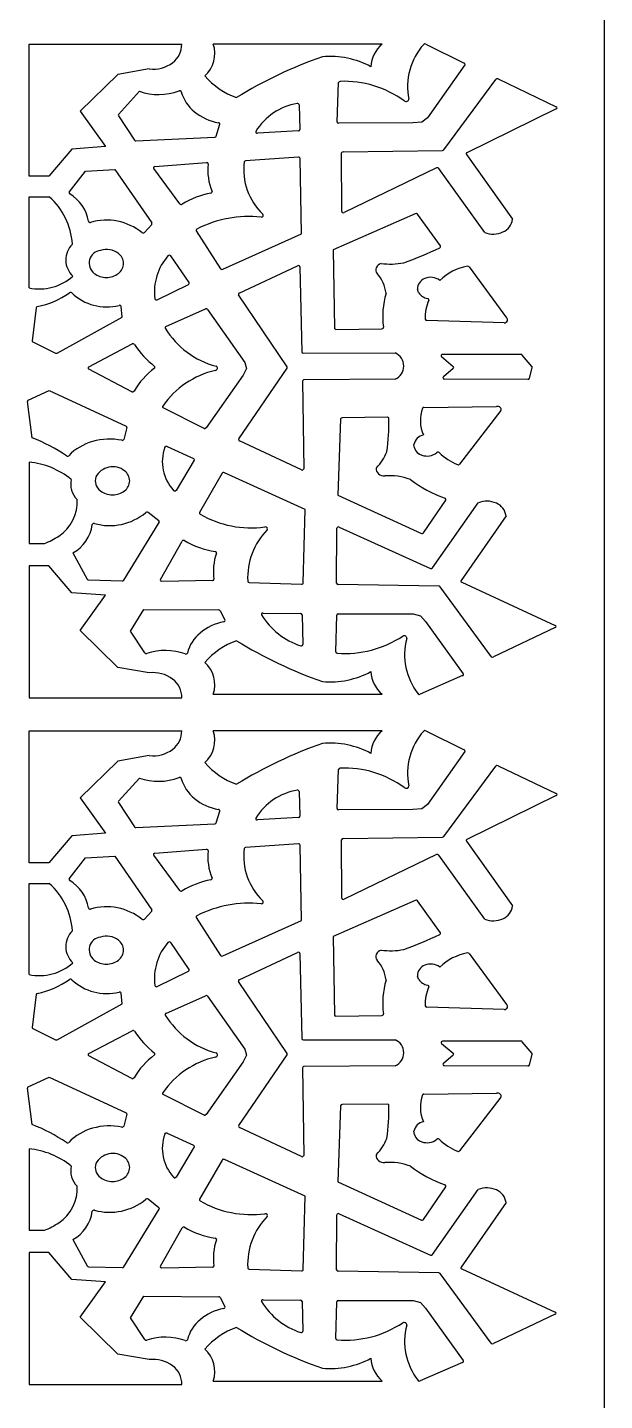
# Model space of a CAD drawing. Extents: x 0 to 1000, y 0 to 1000.
# Drawn here: x 858.7 to 1000, y 173.8 to 509.8 of the extents above; entities that cross this region are included whole.
import ezdxf

# ---------------------------------------------------------------- set-up
doc = ezdxf.new("R2010")
doc.units = 0
doc.layers.add('WHITE', color=7, linetype='CONTINUOUS')

msp = doc.modelspace()

# ---------------------------------------------------------------- linework, layer by layer
at = {"layer": 'WHITE', "linetype": 'Continuous'}
for p, q in [((1000, 0), (1000, 1000)), ((859.1211, 473.424), (859.1211, 505.7211)), ((859.1211, 505.7211), (896.4949, 505.7211)), ((945.5472, 505.7211), (904.2218, 505.7211)), ((956.2497, 505.7211), (965.6621, 501.0519)), ((965.7963, 500.6234), (956.6321, 487.6833)), ((880.8933, 498.2972), (871.6208, 489.2852)), ((888.5469, 499.619), (880.8933, 498.2972)), ((886.1418, 494.1487), (881.0503, 488.4776)), ((934.5245, 486.6786), (934.8719, 496.2671)), ((960.6641, 479.8407), (973.4144, 497.0549)), ((973.9411, 497.1644), (988.1691, 490.3895)), ((925.2494, 490.8615), (925.411, 484.8206)), ((871.6208, 489.2852), (877.8025, 480.6336)), ((881.0211, 488.1418), (884.9186, 482.1854)), ((956.6321, 487.6833), (955.2417, 486.6377)), ((988.1734, 489.8453), (966.3138, 479.1295)), ((904.9548, 483.1672), (905.8223, 486.0735)), ((925.0518, 484.4982), (915.0236, 483.901)), ((953.1021, 486.4518), (934.9142, 486.3531)), ((955.2417, 486.6377), (953.1021, 486.4518)), ((877.8025, 480.6336), (869.5601, 480.0327)), ((885.2826, 482.0187), (904.6008, 482.9264)), ((869.5601, 480.0327), (863.9672, 473.424)), ((925.0648, 478.042), (912.1329, 477.1694)), ((925.822, 459.2541), (925.484, 477.7316)), ((935.6583, 464.7626), (935.6387, 479.0566)), ((936.0199, 479.373), (960.3389, 479.6882)), ((966.1781, 478.6996), (977.4628, 462.8378)), ((868.9798, 469.4638), (872.9162, 474.6248)), ((872.9162, 474.6248), (880.1472, 474.9865)), ((880.1472, 474.9865), (889.1703, 461.9303)), ((896.0144, 466.6182), (889.634, 475.2619)), ((889.9295, 475.7399), (902.5527, 476.7049)), ((958.8644, 475.4088), (936.2429, 464.4907)), ((970.6743, 459.6136), (959.3956, 475.2967)), ((863.9672, 473.424), (859.1211, 473.424)), ((859.1211, 446.067), (859.1211, 468.3572)), ((859.1211, 468.3572), (864.079, 468.3572)), ((953.6583, 464.1999), (933.5763, 455.3882)), ((959.8222, 456.3058), (954.1749, 464.0827)), ((889.1436, 461.5861), (887.3564, 459.6253)), ((900.066, 460.0123), (906.0251, 450.7404)), ((906.5545, 450.6103), (925.822, 459.2541)), ((898.2935, 447.3345), (893.7945, 453.8851)), ((933.5763, 455.3882), (933.8562, 436.2246)), ((906.2562, 450.5847), (906.5545, 450.6103)), ((910.561, 444.8033), (924.8619, 451.4753)), ((925.4413, 451.2061), (925.8786, 430.3931)), ((966.8832, 451.1936), (975.9849, 438.7329)), ((890.511, 443.1388), (898.1559, 446.9093)), ((922.2993, 426.7544), (910.4138, 444.3761)), ((954.493153, 444.922722), (954.2251, 445.7049)), ((860.8382, 441.1901), (859.8592, 433.1311)), ((881.9308, 438.8758), (881.6432, 441.5041)), ((892.6382, 436.5734), (902.2976, 440.8936)), ((902.8194, 440.7743), (911.9641, 427.825)), ((866.0245, 430.1152), (881.9308, 438.8758)), ((975.4469, 437.5089), (956.4811, 438.1103)), ((934.2501, 435.9121), (945.4917, 436.073)), ((860.0456, 432.8286), (865.6087, 430.1062)), ((873.7572, 426.7248), (884.3699, 432.3318)), ((926.2669, 430.0822), (948.734753, 430.129899)), ((911.9641, 427.825), (912.3779, 426.3192)), ((960.0714, 429.2292), (962.9639, 426.8112)), ((979.5432, 429.7675), (960.3485, 429.7662)), ((982.2536, 426.751), (979.8639, 429.6286)), ((884.2665, 420.6383), (873.7572, 426.1937)), ((911.5053, 424.7134), (902.5162, 411.8049)), ((910.4734, 409.0965), (922.2986, 426.448)), ((912.3779, 426.3192), (911.5053, 424.7134)), ((926.1009, 423.266), (926.372, 401.813)), ((948.7615, 423.7181), (926.4854, 423.5854)), ((962.9658, 426.371), (960.5423, 424.3152)), ((960.8194, 423.7797), (981.2315, 423.6951)), ((981.6116, 423.9424), (982.3111, 426.5048)), ((858.9294, 418.56), (864.0347, 420.9351)), ((864.0347, 420.9351), (882.8837, 412.2305)), ((884.8297, 420.7729), (884.5859, 420.6002)), ((859.8821, 409.3692), (858.7358, 418.2521)), ((901.9758, 411.6921), (891.978, 416.732)), ((955.7976, 416.8277), (973.5668, 417.0325)), ((935.3881, 413.9807), (934.6945, 395.3764)), ((946.8439, 414.3917), (935.7707, 414.2872)), ((947.1202, 414.3009), (946.8439, 414.3917)), ((974.5962, 416.0402), (964.4753, 402.9316)), ((883.0711, 411.887), (882.2906, 409.0024)), ((902.5162, 411.8049), (902.2754, 411.6547)), ((892.3431, 407.0378), (892.567, 407.241)), ((892.9012, 407.226), (899.3902, 404.3195)), ((925.7913, 401.5358), (910.6185, 408.6689)), ((953.443033, 406.904791), (953.3529, 407.7137)), ((859.1211, 403.4162), (859.1211, 383.5365)), ((899.5525, 403.9045), (895.1719, 396.5158)), ((906.4077, 400.6857), (900.8674, 391.1063)), ((926.7166, 391.827), (906.9466, 400.8268)), ((926.372, 401.813), (926.1801, 401.5369)), ((895.1719, 396.5158), (894.8553, 396.3385)), ((934.6945, 395.3764), (955.1633, 385.9924)), ((955.6916, 386.1149), (961.1416, 394.1433)), ((957.8842, 377.5557), (969.068, 393.4649)), ((961.1696, 394.3982), (960.9574, 394.5866)), ((890.9159, 389.0302), (888.2668, 391.0965)), ((926.2521, 373.8828), (926.7166, 391.827)), ((975.8826, 390.2776), (964.8853, 374.4617)), ((882.2981, 374.5474), (890.9945, 388.6596)), ((934.41531, 373.81369), (934.4881, 387.2588)), ((935.0633, 387.5338), (957.3605, 377.4366)), ((859.1211, 383.5365), (862.8838, 383.5365)), ((891.2821, 374.6935), (896.5699, 384.1008)), ((869.8601, 381.22), (873.3305, 374.7846)), ((863.9672, 378.0645), (859.1211, 378.0645)), ((859.1211, 378.0645), (859.1211, 345.7674)), ((869.5601, 371.4556), (863.9672, 378.0645)), ((873.6721, 374.596), (881.9394, 374.3735)), ((891.6415, 374.2455), (891.3101, 374.3883)), ((904.0011, 374.4347), (891.6415, 374.2455)), ((913.0341, 373.9962), (925.8492, 373.5735)), ((959.4308, 373.0866), (934.795, 373.4944)), ((972.2489, 355.8966), (959.7552, 372.9329)), ((964.8489, 374.2212), (965.032, 374.0302)), ((965.032, 374.0302), (987.9247, 363.4953)), ((877.8025, 370.8549), (869.5601, 371.4556)), ((871.6208, 362.2033), (877.8025, 370.8549)), ((883.9586, 362.107), (887.1902, 367.4006)), ((887.1902, 367.4006), (905.5518, 367.2518)), ((905.9035, 367.0609), (907.0899, 364.8169)), ((916.3983, 366.4986), (925.5964, 366.404)), ((934.8185, 366.3239), (953.1275, 366.3148)), ((953.1275, 366.3148), (954.9317, 365.8545)), ((925.9789, 366.0943), (926.156, 358.8041)), ((934.1841, 357.0252), (934.4311, 366.0147)), ((954.9317, 365.8545), (956.1986, 364.4346)), ((956.1986, 364.4346), (965.3976, 351.6248)), ((987.9285, 362.9462), (972.7754, 355.7852)), ((880.8933, 353.1914), (871.6208, 362.2033)), ((887.4649, 356.7435), (883.9586, 362.107)), ((888.5469, 351.8695), (880.8933, 353.1914)), ((965.247, 351.1865), (954.902, 346.6378)), ((904.2216, 346.6249), (945.5472, 346.6249)), ((859.1211, 345.7674), (896.4949, 345.7674)), ((859.1211, 305.424), (859.1211, 337.7211)), ((859.1211, 337.7211), (896.4949, 337.7211)), ((945.5472, 337.7211), (904.2218, 337.7211)), ((956.2497, 337.7211), (965.6621, 333.0519)), ((965.7963, 332.6234), (956.6321, 319.6833)), ((880.8933, 330.2972), (871.6208, 321.2852)), ((888.5469, 331.619), (880.8933, 330.2972)), ((886.1418, 326.1487), (881.0503, 320.4776)), ((934.5245, 318.6786), (934.8719, 328.2671)), ((960.6641, 311.8407), (973.4144, 329.0549)), ((973.9411, 329.1644), (988.1691, 322.3895)), ((925.2494, 322.8615), (925.411, 316.8206)), ((871.6208, 321.2852), (877.8025, 312.6336)), ((881.0211, 320.1418), (884.9186, 314.1854)), ((956.6321, 319.6833), (955.2417, 318.6377)), ((988.1734, 321.8453), (966.3138, 311.1295)), ((904.9548, 315.1672), (905.8223, 318.0735)), ((925.0518, 316.4982), (915.0236, 315.901)), ((953.1021, 318.4518), (934.9142, 318.3531)), ((955.2417, 318.6377), (953.1021, 318.4518)), ((877.8025, 312.6336), (869.5601, 312.0327)), ((885.2826, 314.0187), (904.6008, 314.9264)), ((869.5601, 312.0327), (863.9672, 305.424)), ((925.0648, 310.042), (912.1329, 309.1694)), ((925.822, 291.2541), (925.484, 309.7316)), ((935.6583, 296.7626), (935.6387, 311.0566)), ((936.0199, 311.373), (960.3389, 311.6882)), ((966.1781, 310.6996), (977.4628, 294.8378)), ((868.9798, 301.4638), (872.9162, 306.6248)), ((872.9162, 306.6248), (880.1472, 306.9865)), ((880.1472, 306.9865), (889.1703, 293.9303)), ((896.0144, 298.6182), (889.634, 307.2619)), ((889.9295, 307.7399), (902.5527, 308.7049)), ((958.8644, 307.4088), (936.2429, 296.4907)), ((970.6743, 291.6136), (959.3956, 307.2967)), ((863.9672, 305.424), (859.1211, 305.424)), ((859.1211, 278.067), (859.1211, 300.3572)), ((859.1211, 300.3572), (864.079, 300.3572)), ((953.6583, 296.1999), (933.5763, 287.3882)), ((959.8222, 288.3058), (954.1749, 296.0827)), ((889.1436, 293.5861), (887.3564, 291.6253)), ((900.066, 292.0123), (906.0251, 282.7404)), ((906.5545, 282.6103), (925.822, 291.2541)), ((898.2935, 279.3345), (893.7945, 285.8851)), ((933.5763, 287.3882), (933.8562, 268.2246)), ((906.2562, 282.5847), (906.5545, 282.6103)), ((910.561, 276.8033), (924.8619, 283.4753)), ((925.4413, 283.2061), (925.8786, 262.3931)), ((966.8832, 283.1936), (975.9849, 270.7329)), ((890.511, 275.1388), (898.1559, 278.9093)), ((922.2993, 258.7544), (910.4138, 276.3761)), ((954.493153, 276.922722), (954.2251, 277.7049)), ((860.8382, 273.1901), (859.8592, 265.1311)), ((881.9308, 270.8758), (881.6432, 273.5041)), ((892.6382, 268.5734), (902.2976, 272.8936)), ((902.8194, 272.7743), (911.9641, 259.825)), ((866.0245, 262.1152), (881.9308, 270.8758)), ((975.4469, 269.5089), (956.4811, 270.1103)), ((934.2501, 267.9121), (945.4917, 268.073)), ((860.0456, 264.8286), (865.6087, 262.1062)), ((873.7572, 258.7248), (884.3699, 264.3318)), ((926.2669, 262.0822), (948.734753, 262.129899)), ((911.9641, 259.825), (912.3779, 258.3192)), ((960.0714, 261.2292), (962.9639, 258.8112)), ((979.5432, 261.7675), (960.3485, 261.7662)), ((982.2536, 258.751), (979.8639, 261.6286)), ((884.2665, 252.6383), (873.7572, 258.1937)), ((911.5053, 256.7134), (902.5162, 243.8049)), ((910.4734, 241.0965), (922.2986, 258.448)), ((912.3779, 258.3192), (911.5053, 256.7134)), ((948.7615, 255.7181), (926.4854, 255.5854)), ((962.9658, 258.371), (960.5423, 256.3152)), ((960.8194, 255.7797), (981.2315, 255.6951)), ((981.6116, 255.9424), (982.3111, 258.5048)), ((858.9294, 250.56), (864.0347, 252.9351)), ((864.0347, 252.9351), (882.8837, 244.2305)), ((884.8297, 252.7729), (884.5859, 252.6002)), ((926.1009, 255.266), (926.372, 233.813)), ((859.8821, 241.3692), (858.7358, 250.2521)), ((901.9758, 243.6921), (891.978, 248.732)), ((955.7976, 248.8277), (973.5668, 249.0325)), ((935.3881, 245.9807), (934.6945, 227.3764)), ((946.8439, 246.3917), (935.7707, 246.2872)), ((947.1202, 246.3009), (946.8439, 246.3917)), ((974.5962, 248.0402), (964.4753, 234.9316)), ((883.0711, 243.887), (882.2906, 241.0024)), ((902.5162, 243.8049), (902.2754, 243.6547)), ((892.3431, 239.0378), (892.567, 239.241)), ((892.9012, 239.226), (899.3902, 236.3195)), ((925.7913, 233.5358), (910.6185, 240.6689)), ((953.443033, 238.904791), (953.3529, 239.7137)), ((859.1211, 235.4162), (859.1211, 215.5365)), ((899.5525, 235.9045), (895.1719, 228.5158)), ((906.4077, 232.6857), (900.8674, 223.1063)), ((926.7166, 223.827), (906.9466, 232.8268)), ((926.372, 233.813), (926.1801, 233.5369)), ((895.1719, 228.5158), (894.8553, 228.3385)), ((934.6945, 227.3764), (955.1633, 217.9924)), ((955.6916, 218.1149), (961.1416, 226.1433)), ((957.8842, 209.5557), (969.068, 225.4649)), ((961.1696, 226.3982), (960.9574, 226.5866)), ((890.9159, 221.0302), (888.2668, 223.0965)), ((926.2521, 205.8828), (926.7166, 223.827)), ((975.8826, 222.2776), (964.8853, 206.4617)), ((882.2981, 206.5474), (890.9945, 220.6596)), ((934.41531, 205.81369), (934.4881, 219.2588)), ((935.0633, 219.5338), (957.3605, 209.4366)), ((859.1211, 215.5365), (862.8838, 215.5365)), ((891.2821, 206.6935), (896.5699, 216.1008)), ((869.8601, 213.22), (873.3305, 206.7846)), ((863.9672, 210.0645), (859.1211, 210.0645)), ((859.1211, 210.0645), (859.1211, 177.7674)), ((869.5601, 203.4556), (863.9672, 210.0645)), ((873.6721, 206.596), (881.9394, 206.3735)), ((891.6415, 206.2455), (891.3101, 206.3883)), ((904.0011, 206.4347), (891.6415, 206.2455)), ((913.0341, 205.9962), (925.8492, 205.5735)), ((959.4308, 205.0866), (934.795, 205.4944)), ((972.2489, 187.8966), (959.7552, 204.9329)), ((964.8489, 206.2212), (965.032, 206.0302)), ((965.032, 206.0302), (987.9247, 195.4953)), ((877.8025, 202.8549), (869.5601, 203.4556)), ((871.6208, 194.2033), (877.8025, 202.8549)), ((883.9586, 194.107), (887.1902, 199.4006)), ((887.1902, 199.4006), (905.5518, 199.2518)), ((905.9035, 199.0609), (907.0899, 196.8169)), ((916.3983, 198.4986), (925.5964, 198.404)), ((934.8185, 198.3239), (953.1275, 198.3148)), ((953.1275, 198.3148), (954.9317, 197.8545)), ((925.9789, 198.0943), (926.156, 190.8041)), ((934.1841, 189.0252), (934.4311, 198.0147)), ((954.9317, 197.8545), (956.1986, 196.4346)), ((956.1986, 196.4346), (965.3976, 183.6248)), ((987.9285, 194.9462), (972.7754, 187.7852)), ((880.8933, 185.1914), (871.6208, 194.2033)), ((887.4649, 188.7435), (883.9586, 194.107)), ((888.5469, 183.8695), (880.8933, 185.1914)), ((965.247, 183.1865), (954.902, 178.6378)), ((904.2216, 178.6249), (945.5472, 178.6249)), ((859.1211, 177.7674), (896.4949, 177.7674))]:
    msp.add_line(p, q, dxfattribs=at)
for centre, radius, start, end in [((891.03126, 505.547269), 5.466404, 306.398334, 1.822305), ((897.321606, 503.397538), 7.280908, 311.251654, 18.610368), ((950.762525, 499.686932), 7.975638, 130.83682, 176.507432), ((967.163985, 495.341212), 15.382082, 138.008187, 191.802424), ((956.051059, 505.323875), 0.444124, 63.431598, 136.033991), ((889.452537, 507.723324), 8.154768, 263.623803, 306.254097), ((967.213985, 399.239288), 109.548758, 109.328954, 121.531176), ((932.735069, 481.280328), 21.407068, 61.949603, 94.771722), ((965.56077, 500.7849), 0.285581, 325.561963, 69.217639), ((916.407991, 510.527021), 19.050573, 221.420255, 250.10171), ((973.748615, 496.768788), 0.439954, 64.054683, 139.434106), ((890.860936, 507.559316), 14.216711, 250.613255, 290.582489), ((896.022912, 493.816027), 0.464025, 68.04505, 110.698737), ((896.082431, 493.932593), 0.333862, 16.586805, 70.03986), ((905.480724, 496.486209), 9.405278, 195.151692, 231.308347), ((935.225232, 496.217599), 0.356782, 86.727297, 172.024963), ((936.222641, 471.520468), 25.072376, 53.938436, 92.233314), ((927.197271, 476.622149), 14.740831, 99.474511, 148.389673), ((924.863642, 490.722218), 0.449377, 58.506092, 101.923237), ((924.94788, 490.843519), 0.302056, 3.41268, 60.111132), ((951.427866, 492.457292), 0.803929, 236.281943, 289.90701), ((951.516607, 492.266737), 0.594835, 288.119463, 353.073275), ((881.244441, 488.291549), 0.268897, 136.218882, 213.841637), ((907.73128, 499.194067), 12.925865, 231.025336, 260.197863), ((988.061925, 490.109728), 0.299597, 1.639475, 69.039205), ((988.052296, 490.12993), 0.309323, 293.048677, 357.845253), ((905.474619, 486.078722), 0.382313, 38.190827, 81.564868), ((905.565027, 486.148649), 0.268024, 343.717085, 38.39154), ((914.876397, 484.2155), 0.268148, 150.289141, 221.992391), ((914.982743, 484.308107), 0.409152, 221.667496, 275.730984), ((925.062825, 484.847217), 0.349191, 268.190771, 355.628362), ((934.812008, 486.674308), 0.28754, 179.144798, 231.878341), ((934.901849, 486.775984), 0.423064, 230.806969, 271.672958), ((885.25034, 482.429017), 0.411583, 216.292098, 274.495465), ((904.604524, 483.301533), 0.375152, 269.431269, 339.017842), ((912.13123, 476.808652), 0.360752, 89.734748, 167.016841), ((925.10234, 477.609326), 0.4343, 54.116511, 94.958727), ((925.189028, 477.718291), 0.295273, 2.583377, 55.351944), ((935.992287, 479.018433), 0.355641, 85.546908, 173.83915), ((960.344416, 480.099425), 0.411262, 269.231497, 321.016227), ((966.413844, 478.861554), 0.286014, 110.474243, 214.488653), ((889.845006, 475.424761), 0.266547, 147.621349, 217.662014), ((889.947034, 475.344219), 0.396069, 92.537267, 145.685012), ((902.595595, 476.278024), 0.429025, 51.460716, 95.738204), ((902.690759, 476.386502), 0.284967, 354.683988, 52.837723), ((916.175422, 474.834564), 13.288777, 173.407979, 202.860141), ((926.804337, 475.055356), 15.136199, 173.03926, 226.313596), ((959.062251, 474.98609), 0.466721, 78.111377, 115.082099), ((959.086619, 475.060658), 0.388826, 37.37758, 79.361605), ((852.839288, 455.698805), 16.928263, 3.687705, 48.397309), ((869.202519, 469.293961), 0.280087, 142.671886, 242.686928), ((864.406974, 460.93141), 9.360187, 8.714619, 60.092319), ((907.728305, 448.200634), 21.452681, 100.946243, 121.31165), ((903.589243, 469.644384), 0.38696, 279.738744, 324.176561), ((903.681553, 469.570346), 0.268847, 325.456122, 22.239658), ((896.325664, 466.863632), 0.396386, 218.255783, 262.321363), ((896.345242, 466.927511), 0.462436, 260.974789, 300.435863), ((915.924969, 463.933806), 0.593113, 269.713198, 327.771461), ((916.076762, 463.814943), 0.401796, 330.567315, 47.230917), ((935.970137, 464.77795), 0.312214, 182.818151, 248.18214), ((936.045704, 464.907478), 0.461075, 245.445445, 295.320845), ((953.839381, 463.800928), 0.438142, 40.02379, 114.411784), ((873.969774, 462.39939), 0.314638, 189.104981, 244.79855), ((874.044407, 462.521389), 0.45707, 242.844911, 286.079251), ((878.069831, 448.690512), 13.947695, 51.429501, 106.232293), ((888.950778, 461.774193), 0.269369, 315.711335, 35.417428), ((900.308044, 460.161938), 0.284565, 112.990388, 211.725452), ((912.833397, 436.144921), 27.370602, 83.520724, 117.495655), ((973.506938, 463.379662), 3.992801, 294.02268, 352.200334), ((887.041679, 459.934884), 0.437382, 230.911383, 273.673195), ((887.051485, 459.926868), 0.428855, 272.434311, 315.316251), ((972.764977, 464.852686), 5.640829, 248.245347, 294.815286), ((873.575557, 452.907888), 5.460884, 134.728055, 226.91468), ((876.983729, 452.107437), 3.144365, 96.73646, 232.559735), ((878.111462, 450.763464), 4.710681, 51.847764, 108.523796), ((879.110294, 451.971356), 3.144043, 1.240103, 52.5635), ((903.146815, 445.101083), 13.333262, 138.649979, 187.446445), ((893.453837, 453.61351), 0.433279, 87.279724, 136.856075), ((893.471315, 453.641758), 0.404554, 36.977907, 89.563116), ((918.031257, 543.352933), 96.891527, 289.787499, 295.460871), ((959.550577, 456.175633), 0.332182, 293.757181, 340.600846), ((959.61287, 456.145639), 0.263573, 342.253354, 37.419941), ((879.110046, 452.107517), 3.144292, 307.436125, 358.758668), ((906.337223, 450.954316), 0.378393, 214.425143, 257.635854), ((925.054079, 451.055268), 0.461908, 65.503912, 114.585683), ((925.129065, 451.185172), 0.312936, 3.834598, 68.136673), ((945.376135, 450.474612), 1.380308, 157.860424, 220.815913), ((945.783427, 450.230435), 1.851017, 104.399913, 155.61015), ((947.556356, 470.153506), 18.267233, 262.977751, 280.330676), ((968.825948, 438.216069), 13.334721, 100.215597, 133.454004), ((966.552969, 450.921525), 0.427875, 39.484792, 102.412144), ((861.661425, 458.101616), 12.299806, 258.080703, 311.710425), ((877.982035, 453.314435), 4.709979, 231.843606, 270.786654), ((878.111313, 453.315022), 4.710565, 269.214073, 308.153913), ((898.054705, 447.176912), 0.286106, 290.713568, 33.421982), ((937.412147, 443.546786), 9.175264, 7.37532, 41.050485), ((956.903971, 445.84215), 2.682385, 109.860078, 182.932936), ((957.405743, 444.866402), 3.773178, 53.413348, 111.993211), ((856.917089, 462.179087), 21.137431, 281.48917, 304.946007), ((869.278662, 444.477641), 0.453118, 85.400246, 124.088823), ((869.290022, 444.511272), 0.418773, 45.565912, 86.580487), ((878.1125, 453.77589), 12.374601, 226.428554, 284.207733), ((910.655858, 444.531655), 0.287731, 109.249049, 212.726194), ((965.15097, 439.108381), 19.467197, 163.232031, 187.922942), ((957.180905, 446.57084), 3.152825, 211.516449, 261.287011), ((956.650604, 443.085013), 0.373127, 34.825862, 81.881012), ((861.175886, 441.124685), 0.343964, 98.120441, 169.036679), ((881.257872, 441.336877), 0.45594, 61.403868, 103.724311), ((881.334915, 441.459546), 0.311488, 8.223504, 63.046924), ((890.24714, 443.434549), 0.326966, 190.832385, 250.890536), ((890.310447, 443.556564), 0.463409, 248.432591, 295.6439), ((902.481402, 440.496734), 0.437362, 39.39304, 114.850398), ((966.401002, 438.866352), 10.302025, 156.103227, 182.514941), ((956.740407, 443.146517), 0.264285, 336.136981, 34.998846), ((956.462617, 438.46752), 0.357698, 188.556527, 272.961967), ((975.436547, 438.373747), 0.864909, 270.685844, 332.740492), ((975.64426, 438.223618), 0.612702, 336.326101, 56.222853), ((892.730213, 436.297935), 0.290426, 108.470859, 207.796558), ((910.304858, 447.087196), 20.91204, 211.494167, 255.064879), ((934.147343, 436.235079), 0.291332, 182.061359, 233.364738), ((934.235337, 436.339776), 0.427931, 232.275306, 271.976985), ((945.491871, 436.501339), 0.428339, 269.977086, 311.554057), ((945.583645, 436.394566), 0.28757, 311.982074, 6.07503), ((860.161897, 433.108942), 0.303507, 175.81324, 247.469374), ((865.807666, 430.523462), 0.462271, 244.506471, 297.973479), ((884.580969, 431.918215), 0.464331, 78.240663, 117.037007), ((884.606807, 431.993136), 0.385847, 35.609908, 79.72972), ((905.402453, 446.038805), 24.708916, 214.01106, 230.968581), ((926.234762, 430.439995), 0.359236, 187.500894, 275.132719), ((947.273143, 426.848865), 3.591864, 1.287955, 65.988351), ((873.887494, 426.446308), 0.307464, 115.072767, 177.596895), ((889.674654, 426.619856), 0.280505, 358.824302, 53.348566), ((904.727961, 426.405454), 0.511675, 353.552934, 68.522896), ((922.08117, 426.601698), 0.266268, 324.744145, 34.99406), ((947.155153, 427.063837), 3.711376, 295.64648, 357.92721), ((960.232422, 429.447593), 0.271337, 152.519686, 233.598606), ((960.332546, 429.369807), 0.396714, 87.695159, 149.223801), ((962.79754, 426.590378), 0.276475, 307.487787, 53.006813), ((979.552635, 429.349608), 0.417999, 41.87036, 91.293314), ((982.050997, 426.573867), 0.269117, 345.128963, 41.162622), ((873.8763, 426.464739), 0.296052, 181.071965, 246.278285), ((900.4297, 411.915973), 17.938929, 126.222037, 150.41418), ((889.660045, 426.630112), 0.295489, 304.945407, 356.893783), ((909.559347, 404.845249), 21.572597, 102.789843, 145.224328), ((904.654852, 426.460805), 0.592388, 282.5626, 349.022434), ((926.397431, 423.259303), 0.296607, 128.695027, 178.706235), ((926.481873, 423.153221), 0.432194, 89.532454, 128.640133), ((960.709091, 424.097263), 0.274437, 127.427494, 206.96976), ((960.795439, 424.158349), 0.379406, 209.278195, 273.620853), ((981.255941, 424.073291), 0.37898, 266.302295, 339.79523), ((884.477546, 421.049692), 0.462367, 242.841988, 283.55311), ((859.039717, 418.27582), 0.304841, 111.215895, 184.462748), ((892.082004, 416.998051), 0.285657, 147.982371, 248.648571), ((963.454532, 413.636775), 8.553021, 159.71445, 204.657606), ((955.782258, 416.443523), 0.384483, 87.713107, 155.641694), ((973.822499, 416.098863), 0.968019, 47.345925, 105.316272), ((974.074542, 416.354759), 0.609159, 328.910052, 48.472748), ((935.743444, 413.929176), 0.35906, 85.646576, 171.749703), ((888.410308, 413.728439), 58.826423, 352.425283, 0.339493), ((946.94509, 414.068828), 0.290725, 1.610721, 52.963651), ((882.779802, 411.950948), 0.298235, 347.618309, 69.611959), ((902.179949, 412.108773), 0.463997, 243.897468, 281.871329), ((956.131717, 407.294566), 2.810248, 99.220877, 171.422628), ((844.743454, 370.286503), 41.91224, 55.801698, 68.82617), ((878.066055, 396.126478), 12.790249, 105.463731, 136.054972), ((878.880421, 393.747429), 15.301049, 78.916822, 106.027533), ((881.911855, 409.218124), 0.46385, 258.805138, 296.35879), ((881.968326, 409.106347), 0.338623, 296.194346, 342.12327), ((902.225526, 403.556672), 10.477623, 160.594963, 222.55411), ((892.714612, 406.79931), 0.465703, 66.380647, 108.479555), ((910.713967, 408.939714), 0.287148, 146.906285, 250.581546), ((956.127981, 407.856955), 2.848783, 199.526047, 252.914223), ((857.373601, 384.380302), 19.115941, 50.829913, 84.754938), ((868.547458, 405.327271), 0.449185, 236.662584, 275.690952), ((868.557466, 405.303626), 0.424732, 274.663728, 314.848156), ((899.29851, 404.044405), 0.289973, 331.15273, 71.566649), ((935.859774, 410.215139), 11.662145, 315.661419, 338.674421), ((956.54095, 408.705558), 3.784061, 250.711822, 308.903887), ((959.199022, 405.420153), 0.441986, 88.563815, 129.58148), ((959.209637, 405.436463), 0.425538, 47.55945, 89.93761), ((969.824147, 416.631634), 15.001773, 226.495743, 247.017891), ((878.488958, 398.924756), 3.14379, 163.265459, 232.564243), ((879.617271, 397.581454), 4.71029, 51.845896, 151.486683), ((880.615831, 398.788853), 3.144206, 1.240085, 52.562321), ((906.732376, 400.477169), 0.385875, 103.927166, 147.288356), ((906.757616, 400.40223), 0.464731, 66.005259, 104.723814), ((925.98451, 401.956975), 0.463377, 245.357148, 294.967056), ((945.572846, 401.724063), 1.463871, 172.836873, 231.15083), ((944.406097, 401.860547), 0.289385, 135.188169, 170.842986), ((946.074011, 402.27201), 2.205472, 229.940261, 274.352782), ((947.289311, 385.026996), 15.082352, 69.893963, 93.984081), ((964.145498, 403.222211), 0.439573, 246.013253, 318.614512), ((874.518368, 398.027856), 5.204473, 166.979745, 226.161428), ((879.488006, 400.132514), 4.710457, 231.845144, 270.785713), ((879.617271, 400.132346), 4.71029, 269.213322, 308.154104), ((880.615831, 398.924947), 3.144206, 307.437678, 358.759915), ((894.817016, 396.761635), 0.424864, 223.199278, 275.169877), ((970.921603, 423.066686), 30.172847, 232.309379, 250.716813), ((860.91967, 393.718353), 10.009348, 303.112135, 3.181711), ((960.92554, 394.296021), 0.264586, 324.745552, 22.717175), ((971.188119, 388.278064), 5.603407, 65.329245, 112.232294), ((972.070698, 389.817303), 3.839593, 6.885275, 67.710562), ((878.865203, 401.790698), 13.891668, 254.353496, 309.569035), ((887.99586, 390.744555), 0.439637, 91.16779, 129.824478), ((888.003122, 390.744962), 0.439437, 53.127472, 92.115532), ((901.114173, 390.969125), 0.282336, 150.931381, 243.342288), ((913.504423, 412.184621), 24.850367, 239.755457, 277.68923), ((865.328859, 389.422169), 9.370578, 298.918199, 352.139909), ((874.932251, 388.088139), 0.325128, 117.127858, 170.69664), ((874.99774, 387.967579), 0.462299, 74.844972, 117.538377), ((890.75984, 388.803466), 0.275251, 328.488258, 55.46042), ((929.267663, 375.191272), 16.628756, 135.381628, 183.091059), ((916.933626, 386.946271), 0.620249, 42.61223, 99.673864), ((917.0965, 387.092459), 0.401417, 326.516719, 42.995244), ((934.812096, 387.233449), 0.324987, 114.060317, 175.52605), ((934.875411, 387.109876), 0.463696, 66.096348, 114.978756), ((858.303486, 396.775134), 14.008594, 289.084642, 305.245452), ((896.900506, 383.890677), 0.391729, 101.530955, 147.561233), ((896.921607, 383.825183), 0.460182, 60.701631, 102.475138), ((908.161716, 403.407627), 22.118861, 240.133058, 261.046251), ((955.353185, 386.416985), 0.465112, 245.904595, 283.112234), ((955.373454, 386.350749), 0.396033, 282.430233, 323.449588), ((917.229948, 376.720321), 12.99598, 160.028654, 188.544103), ((904.672101, 381.178964), 0.382248, 37.563815, 82.922313), ((904.764597, 381.248696), 0.26642, 340.348629, 37.803649), ((957.54591, 377.832269), 0.436956, 244.892285, 320.732324), ((873.667753, 374.991786), 0.39581, 211.563834, 270.62931), ((881.964087, 374.77947), 0.40672, 266.520127, 325.208667), ((891.514775, 374.560962), 0.267776, 150.333007, 220.150633), ((904.000843, 374.86328), 0.42858, 270.034347, 311.763097), ((904.092994, 374.755967), 0.287171, 312.309885, 6.705751), ((913.016936, 374.354692), 0.358902, 189.638521, 272.741157), ((925.868679, 374.013687), 0.440618, 267.466264, 306.392009), ((925.949273, 373.902727), 0.303482, 306.572593, 356.235191), ((934.768408, 373.84818), 0.354778, 185.578788, 274.298604), ((959.435246, 372.676795), 0.40983, 38.675378, 90.621642), ((965.100296, 374.306155), 0.265363, 144.115131, 198.671922), ((905.56411, 366.855055), 0.396936, 31.23737, 91.777105), ((916.276733, 366.182821), 0.270013, 140.930451, 210.297878), ((916.383476, 366.082826), 0.416038, 87.958049, 139.503831), ((925.624055, 366.047099), 0.35797, 7.576858, 94.430812), ((934.787119, 365.965929), 0.359344, 84.990035, 172.199602), ((909.207593, 351.787425), 12.820075, 100.704696, 129.901151), ((906.762018, 364.761305), 0.382348, 279.678844, 326.594564), ((906.854972, 364.691389), 0.266354, 328.1413, 28.113523), ((931.151565, 375.382091), 17.75956, 211.712685, 251.835201), ((987.821741, 363.21344), 0.300076, 1.596388, 69.933458), ((987.811077, 363.234034), 0.310864, 292.193269, 357.744593), ((906.935736, 354.438874), 9.328788, 129.642899, 165.827209), ((916.408567, 341.818371), 19.051341, 109.899295, 138.579743), ((967.216552, 453.11211), 109.554701, 238.469156, 250.670714), ((936.56731, 381.988145), 25.366172, 265.410719, 303.597464), ((950.928071, 360.126338), 0.801672, 59.884955, 113.859347), ((966.301689, 356.256217), 15.241087, 164.74259, 218.594772), ((951.095087, 360.364859), 0.512149, 348.984493, 62.6602), ((887.807184, 357.005236), 0.430887, 217.404287, 290.218688), ((892.502106, 343.116058), 14.2305, 70.077205, 108.629974), ((897.510367, 356.932254), 0.465417, 250.001926, 292.54338), ((897.560712, 356.822622), 0.34489, 291.801324, 343.210722), ((925.768145, 358.943825), 0.462327, 250.655462, 297.916678), ((925.839684, 358.816752), 0.316569, 297.243377, 357.709478), ((934.531043, 357.051148), 0.347912, 184.277282, 271.096351), ((897.322139, 348.948712), 7.280293, 341.385923, 48.749683), ((972.584062, 356.180773), 0.439418, 220.293506, 295.812932), ((889.506727, 343.968989), 7.958577, 53.191927, 96.926871), ((891.212826, 346.029165), 5.288556, 357.162897, 54.618432), ((932.735069, 371.065672), 21.407068, 265.228278, 298.050397), ((950.762525, 352.659068), 7.975638, 183.492568, 229.16318), ((965.121044, 351.499315), 0.337221, 291.932348, 339.206339), ((965.186116, 351.465767), 0.264607, 340.995482, 36.942572), ((954.72062, 347.038945), 0.440246, 221.244969, 294.33042), ((891.03126, 337.547269), 5.466404, 306.398334, 1.822305), ((897.321606, 335.397538), 7.280908, 311.251654, 18.610368), ((950.762525, 331.686932), 7.975638, 130.83682, 176.507432), ((967.163985, 327.341212), 15.382082, 138.008187, 191.802424), ((956.051059, 337.323875), 0.444124, 63.431598, 136.033991), ((889.452537, 339.723324), 8.154768, 263.623803, 306.254097), ((967.213985, 231.239288), 109.548758, 109.328954, 121.531176), ((932.735069, 313.280328), 21.407068, 61.949603, 94.771722), ((965.56077, 332.7849), 0.285581, 325.561963, 69.217639), ((916.407991, 342.527021), 19.050573, 221.420255, 250.10171), ((973.748615, 328.768788), 0.439954, 64.054683, 139.434106), ((890.860936, 339.559316), 14.216711, 250.613255, 290.582489), ((896.022912, 325.816027), 0.464025, 68.04505, 110.698737), ((896.082431, 325.932593), 0.333862, 16.586805, 70.03986), ((905.480724, 328.486209), 9.405278, 195.151692, 231.308347), ((935.225232, 328.217599), 0.356782, 86.727297, 172.024963), ((936.222641, 303.520468), 25.072376, 53.938436, 92.233314), ((927.197271, 308.622149), 14.740831, 99.474511, 148.389673), ((924.863642, 322.722218), 0.449377, 58.506092, 101.923237), ((924.94788, 322.843519), 0.302056, 3.41268, 60.111132), ((951.427866, 324.457292), 0.803929, 236.281943, 289.90701), ((951.516607, 324.266737), 0.594835, 288.119463, 353.073275), ((881.244441, 320.291549), 0.268897, 136.218882, 213.841637), ((907.73128, 331.194067), 12.925865, 231.025336, 260.197863), ((988.061925, 322.109728), 0.299597, 1.639475, 69.039205), ((988.052296, 322.12993), 0.309323, 293.048677, 357.845253), ((905.474619, 318.078722), 0.382313, 38.190827, 81.564868), ((905.565027, 318.148649), 0.268024, 343.717085, 38.39154), ((914.876397, 316.2155), 0.268148, 150.289141, 221.992391), ((914.982743, 316.308107), 0.409152, 221.667496, 275.730984), ((925.062825, 316.847217), 0.349191, 268.190771, 355.628362), ((934.812008, 318.674308), 0.28754, 179.144798, 231.878341), ((934.901849, 318.775984), 0.423064, 230.806969, 271.672958), ((885.25034, 314.429017), 0.411583, 216.292098, 274.495465), ((904.604524, 315.301533), 0.375152, 269.431269, 339.017842), ((912.13123, 308.808652), 0.360752, 89.734748, 167.016841), ((925.10234, 309.609326), 0.4343, 54.116511, 94.958727), ((925.189028, 309.718291), 0.295273, 2.583377, 55.351944), ((935.992287, 311.018433), 0.355641, 85.546908, 173.83915), ((960.344416, 312.099425), 0.411262, 269.231497, 321.016227), ((966.413844, 310.861554), 0.286014, 110.474243, 214.488653), ((889.845006, 307.424761), 0.266547, 147.621349, 217.662014), ((889.947034, 307.344219), 0.396069, 92.537267, 145.685012), ((902.595595, 308.278024), 0.429025, 51.460716, 95.738204), ((902.690759, 308.386502), 0.284967, 354.683988, 52.837723), ((916.175422, 306.834564), 13.288777, 173.407979, 202.860141), ((926.804337, 307.055356), 15.136199, 173.03926, 226.313596), ((959.062251, 306.98609), 0.466721, 78.111377, 115.082099), ((959.086619, 307.060658), 0.388826, 37.37758, 79.361605), ((852.839288, 287.698805), 16.928263, 3.687705, 48.397309), ((869.202519, 301.293961), 0.280087, 142.671886, 242.686928), ((864.406974, 292.93141), 9.360187, 8.714619, 60.092319), ((907.728305, 280.200634), 21.452681, 100.946243, 121.31165), ((903.589243, 301.644384), 0.38696, 279.738744, 324.176561), ((903.681553, 301.570346), 0.268847, 325.456122, 22.239658), ((896.325664, 298.863632), 0.396386, 218.255783, 262.321363), ((896.345242, 298.927511), 0.462436, 260.974789, 300.435863), ((915.924969, 295.933806), 0.593113, 269.713198, 327.771461), ((916.076762, 295.814943), 0.401796, 330.567315, 47.230917), ((935.970137, 296.77795), 0.312214, 182.818151, 248.18214), ((936.045704, 296.907478), 0.461075, 245.445445, 295.320845), ((953.839381, 295.800928), 0.438142, 40.02379, 114.411784), ((873.969774, 294.39939), 0.314638, 189.104981, 244.79855), ((874.044407, 294.521389), 0.45707, 242.844911, 286.079251), ((878.069831, 280.690512), 13.947695, 51.429501, 106.232293), ((888.950778, 293.774193), 0.269369, 315.711335, 35.417428), ((900.308044, 292.161938), 0.284565, 112.990388, 211.725452), ((912.833397, 268.144921), 27.370602, 83.520724, 117.495655), ((973.506938, 295.379662), 3.992801, 294.02268, 352.200334), ((887.041679, 291.934884), 0.437382, 230.911383, 273.673195), ((887.051485, 291.926868), 0.428855, 272.434311, 315.316251), ((972.764977, 296.852686), 5.640829, 248.245347, 294.815286), ((873.575557, 284.907888), 5.460884, 134.728055, 226.91468), ((876.983729, 284.107437), 3.144365, 96.73646, 232.559735), ((878.111462, 282.763464), 4.710681, 51.847764, 108.523796), ((879.110294, 283.971356), 3.144043, 1.240103, 52.5635), ((903.146815, 277.101083), 13.333262, 138.649979, 187.446445), ((893.453837, 285.61351), 0.433279, 87.279724, 136.856075), ((893.471315, 285.641758), 0.404554, 36.977907, 89.563116), ((918.031257, 375.352933), 96.891527, 289.787499, 295.460871), ((959.550577, 288.175633), 0.332182, 293.757181, 340.600846), ((959.61287, 288.145639), 0.263573, 342.253354, 37.419941), ((879.110046, 284.107517), 3.144292, 307.436125, 358.758668), ((906.337223, 282.954316), 0.378393, 214.425143, 257.635854), ((925.054079, 283.055268), 0.461908, 65.503912, 114.585683), ((925.129065, 283.185172), 0.312936, 3.834598, 68.136673), ((945.376135, 282.474612), 1.380308, 157.860424, 220.815913), ((945.783427, 282.230435), 1.851017, 104.399913, 155.61015), ((947.556356, 302.153506), 18.267233, 262.977751, 280.330676), ((968.825948, 270.216069), 13.334721, 100.215597, 133.454004), ((966.552969, 282.921525), 0.427875, 39.484792, 102.412144), ((861.661425, 290.101616), 12.299806, 258.080703, 311.710425), ((877.982035, 285.314435), 4.709979, 231.843606, 270.786654), ((878.111313, 285.315022), 4.710565, 269.214073, 308.153913), ((898.054705, 279.176912), 0.286106, 290.713568, 33.421982), ((937.412147, 275.546786), 9.175264, 7.37532, 41.050485), ((956.903971, 277.84215), 2.682385, 109.860078, 182.932936), ((957.405743, 276.866402), 3.773178, 53.413348, 111.993211), ((856.917089, 294.179087), 21.137431, 281.48917, 304.946007), ((869.278662, 276.477641), 0.453118, 85.400246, 124.088823), ((869.290022, 276.511272), 0.418773, 45.565912, 86.580487), ((878.1125, 285.77589), 12.374601, 226.428554, 284.207733), ((910.655858, 276.531655), 0.287731, 109.249049, 212.726194), ((965.15097, 271.108381), 19.467197, 163.232031, 187.922942), ((957.180905, 278.57084), 3.152825, 211.516449, 261.287011), ((861.175886, 273.124685), 0.343964, 98.120441, 169.036679), ((881.257872, 273.336877), 0.45594, 61.403868, 103.724311), ((881.334915, 273.459546), 0.311488, 8.223504, 63.046924), ((890.24714, 275.434549), 0.326966, 190.832385, 250.890536), ((890.310447, 275.556564), 0.463409, 248.432591, 295.6439), ((902.481402, 272.496734), 0.437362, 39.39304, 114.850398), ((966.401002, 270.866352), 10.302025, 156.103227, 182.514941), ((956.650604, 275.085013), 0.373127, 34.825862, 81.881012), ((956.740407, 275.146517), 0.264285, 336.136981, 34.998846), ((956.462617, 270.46752), 0.357698, 188.556527, 272.961967), ((975.436547, 270.373747), 0.864909, 270.685844, 332.740492), ((975.64426, 270.223618), 0.612702, 336.326101, 56.222853), ((892.730213, 268.297935), 0.290426, 108.470859, 207.796558), ((910.304858, 279.087196), 20.91204, 211.494167, 255.064879), ((934.147343, 268.235079), 0.291332, 182.061359, 233.364738), ((934.235337, 268.339776), 0.427931, 232.275306, 271.976985), ((945.491871, 268.501339), 0.428339, 269.977086, 311.554057), ((945.583645, 268.394566), 0.28757, 311.982074, 6.07503), ((860.161897, 265.108942), 0.303507, 175.81324, 247.469374), ((865.807666, 262.523462), 0.462271, 244.506471, 297.973479), ((884.580969, 263.918215), 0.464331, 78.240663, 117.037007), ((884.606807, 263.993136), 0.385847, 35.609908, 79.72972), ((905.402453, 278.038805), 24.708916, 214.01106, 230.968581), ((926.234762, 262.439995), 0.359236, 187.500894, 275.132719), ((947.273143, 258.848865), 3.591864, 1.287955, 65.988351), ((873.887494, 258.446308), 0.307464, 115.072767, 177.596895), ((889.674654, 258.619856), 0.280505, 358.824302, 53.348566), ((904.727961, 258.405454), 0.511675, 353.552934, 68.522896), ((922.08117, 258.601698), 0.266268, 324.744145, 34.99406), ((947.155153, 259.063837), 3.711376, 295.64648, 357.92721), ((960.232422, 261.447593), 0.271337, 152.519686, 233.598606), ((960.332546, 261.369807), 0.396714, 87.695159, 149.223801), ((962.79754, 258.590378), 0.276475, 307.487787, 53.006813), ((979.552635, 261.349608), 0.417999, 41.87036, 91.293314), ((982.050997, 258.573867), 0.269117, 345.128963, 41.162622), ((873.8763, 258.464739), 0.296052, 181.071965, 246.278285), ((900.4297, 243.915973), 17.938929, 126.222037, 150.41418), ((889.660045, 258.630112), 0.295489, 304.945407, 356.893783), ((909.559347, 236.845249), 21.572597, 102.789843, 145.224328), ((904.654852, 258.460805), 0.592388, 282.5626, 349.022434), ((926.397431, 255.259303), 0.296607, 128.695027, 178.706235), ((926.481873, 255.153221), 0.432194, 89.532454, 128.640133), ((960.709091, 256.097263), 0.274437, 127.427494, 206.96976), ((960.795439, 256.158349), 0.379406, 209.278195, 273.620853), ((981.255941, 256.073291), 0.37898, 266.302295, 339.79523), ((884.477546, 253.049692), 0.462367, 242.841988, 283.55311), ((859.039717, 250.27582), 0.304841, 111.215895, 184.462748), ((892.082004, 248.998051), 0.285657, 147.982371, 248.648571), ((963.454532, 245.636775), 8.553021, 159.71445, 204.657606), ((955.782258, 248.443523), 0.384483, 87.713107, 155.641694), ((973.822499, 248.098863), 0.968019, 47.345925, 105.316272), ((974.074542, 248.354759), 0.609159, 328.910052, 48.472748), ((935.743444, 245.929176), 0.35906, 85.646576, 171.749703), ((888.410308, 245.728439), 58.826423, 352.425283, 0.339493), ((946.94509, 246.068828), 0.290725, 1.610721, 52.963651), ((882.779802, 243.950948), 0.298235, 347.618309, 69.611959), ((902.179949, 244.108773), 0.463997, 243.897468, 281.871329), ((956.131717, 239.294566), 2.810248, 99.220877, 171.422628), ((844.743454, 202.286503), 41.91224, 55.801698, 68.82617), ((878.066055, 228.126478), 12.790249, 105.463731, 136.054972), ((878.880421, 225.747429), 15.301049, 78.916822, 106.027533), ((881.911855, 241.218124), 0.46385, 258.805138, 296.35879), ((881.968326, 241.106347), 0.338623, 296.194346, 342.12327), ((902.225526, 235.556672), 10.477623, 160.594963, 222.55411), ((892.714612, 238.79931), 0.465703, 66.380647, 108.479555), ((910.713967, 240.939714), 0.287148, 146.906285, 250.581546), ((956.127981, 239.856955), 2.848783, 199.526047, 252.914223), ((857.373601, 216.380302), 19.115941, 50.829913, 84.754938), ((868.547458, 237.327271), 0.449185, 236.662584, 275.690952), ((868.557466, 237.303626), 0.424732, 274.663728, 314.848156), ((899.29851, 236.044405), 0.289973, 331.15273, 71.566649), ((935.859774, 242.215139), 11.662145, 315.661419, 338.674421), ((956.54095, 240.705558), 3.784061, 250.711822, 308.903887), ((959.199022, 237.420153), 0.441986, 88.563815, 129.58148), ((959.209637, 237.436463), 0.425538, 47.55945, 89.93761), ((969.824147, 248.631634), 15.001773, 226.495743, 247.017891), ((878.488958, 230.924756), 3.14379, 163.265459, 232.564243), ((879.617271, 229.581454), 4.71029, 51.845896, 151.486683), ((880.615831, 230.788853), 3.144206, 1.240085, 52.562321), ((906.732376, 232.477169), 0.385875, 103.927166, 147.288356), ((906.757616, 232.40223), 0.464731, 66.005259, 104.723814), ((925.98451, 233.956975), 0.463377, 245.357148, 294.967056), ((945.572846, 233.724063), 1.463871, 172.836873, 231.15083), ((944.406097, 233.860547), 0.289385, 135.188169, 170.842986), ((946.074011, 234.27201), 2.205472, 229.940261, 274.352782), ((947.289311, 217.026996), 15.082352, 69.893963, 93.984081), ((964.145498, 235.222211), 0.439573, 246.013253, 318.614512), ((874.518368, 230.027856), 5.204473, 166.979745, 226.161428), ((879.488006, 232.132514), 4.710457, 231.845144, 270.785713), ((879.617271, 232.132346), 4.71029, 269.213322, 308.154104), ((880.615831, 230.924947), 3.144206, 307.437678, 358.759915), ((894.817016, 228.761635), 0.424864, 223.199278, 275.169877), ((970.921603, 255.066686), 30.172847, 232.309379, 250.716813), ((860.91967, 225.718353), 10.009348, 303.112135, 3.181711), ((960.92554, 226.296021), 0.264586, 324.745552, 22.717175), ((971.188119, 220.278064), 5.603407, 65.329245, 112.232294), ((972.070698, 221.817303), 3.839593, 6.885275, 67.710562), ((878.865203, 233.790698), 13.891668, 254.353496, 309.569035), ((887.99586, 222.744555), 0.439637, 91.16779, 129.824478), ((888.003122, 222.744962), 0.439437, 53.127472, 92.115532), ((901.114173, 222.969125), 0.282336, 150.931381, 243.342288), ((913.504423, 244.184621), 24.850367, 239.755457, 277.68923), ((865.328859, 221.422169), 9.370578, 298.918199, 352.139909), ((874.932251, 220.088139), 0.325128, 117.127858, 170.69664), ((874.99774, 219.967579), 0.462299, 74.844972, 117.538377), ((890.75984, 220.803466), 0.275251, 328.488258, 55.46042), ((929.267663, 207.191272), 16.628756, 135.381628, 183.091059), ((916.933626, 218.946271), 0.620249, 42.61223, 99.673864), ((917.0965, 219.092459), 0.401417, 326.516719, 42.995244), ((934.812096, 219.233449), 0.324987, 114.060317, 175.52605), ((934.875411, 219.109876), 0.463696, 66.096348, 114.978756), ((858.303486, 228.775134), 14.008594, 289.084642, 305.245452), ((896.900506, 215.890677), 0.391729, 101.530955, 147.561233), ((896.921607, 215.825183), 0.460182, 60.701631, 102.475138), ((908.161716, 235.407627), 22.118861, 240.133058, 261.046251), ((955.353185, 218.416985), 0.465112, 245.904595, 283.112234), ((955.373454, 218.350749), 0.396033, 282.430233, 323.449588), ((917.229948, 208.720321), 12.99598, 160.028654, 188.544103), ((904.672101, 213.178964), 0.382248, 37.563815, 82.922313), ((904.764597, 213.248696), 0.26642, 340.348629, 37.803649), ((957.54591, 209.832269), 0.436956, 244.892285, 320.732324), ((873.667753, 206.991786), 0.39581, 211.563834, 270.62931), ((881.964087, 206.77947), 0.40672, 266.520127, 325.208667), ((891.514775, 206.560962), 0.267776, 150.333007, 220.150633), ((904.000843, 206.86328), 0.42858, 270.034347, 311.763097), ((904.092994, 206.755967), 0.287171, 312.309885, 6.705751), ((913.016936, 206.354692), 0.358902, 189.638521, 272.741157), ((925.868679, 206.013687), 0.440618, 267.466264, 306.392009), ((925.949273, 205.902727), 0.303482, 306.572593, 356.235191), ((934.768408, 205.84818), 0.354778, 185.578788, 274.298604), ((959.435246, 204.676795), 0.40983, 38.675378, 90.621642), ((965.100296, 206.306155), 0.265363, 144.115131, 198.671922), ((905.56411, 198.855055), 0.396936, 31.23737, 91.777105), ((916.276733, 198.182821), 0.270013, 140.930451, 210.297878), ((916.383476, 198.082826), 0.416038, 87.958049, 139.503831), ((925.624055, 198.047099), 0.35797, 7.576858, 94.430812), ((934.787119, 197.965929), 0.359344, 84.990035, 172.199602), ((909.207593, 183.787425), 12.820075, 100.704696, 129.901151), ((906.762018, 196.761305), 0.382348, 279.678844, 326.594564), ((906.854972, 196.691389), 0.266354, 328.1413, 28.113523), ((931.151565, 207.382091), 17.75956, 211.712685, 251.835201), ((987.821741, 195.21344), 0.300076, 1.596388, 69.933458), ((987.811077, 195.234034), 0.310864, 292.193269, 357.744593), ((906.935736, 186.438874), 9.328788, 129.642899, 165.827209), ((916.408567, 173.818371), 19.051341, 109.899295, 138.579743), ((967.216552, 285.11211), 109.554701, 238.469156, 250.670714), ((936.56731, 213.988145), 25.366172, 265.410719, 303.597464), ((950.928071, 192.126338), 0.801672, 59.884955, 113.859347), ((966.301689, 188.256217), 15.241087, 164.74259, 218.594772), ((951.095087, 192.364859), 0.512149, 348.984493, 62.6602), ((887.807184, 189.005236), 0.430887, 217.404287, 290.218688), ((892.502106, 175.116058), 14.2305, 70.077205, 108.629974), ((897.510367, 188.932254), 0.465417, 250.001926, 292.54338), ((897.560712, 188.822622), 0.34489, 291.801324, 343.210722), ((925.768145, 190.943825), 0.462327, 250.655462, 297.916678), ((925.839684, 190.816752), 0.316569, 297.243377, 357.709478), ((934.531043, 189.051148), 0.347912, 184.277282, 271.096351), ((897.322139, 180.948712), 7.280293, 341.385923, 48.749683), ((972.584062, 188.180773), 0.439418, 220.293506, 295.812932), ((889.506727, 175.968989), 7.958577, 53.191927, 96.926871), ((891.212826, 178.029165), 5.288556, 357.162897, 54.618432), ((932.735069, 203.065672), 21.407068, 265.228278, 298.050397), ((950.762525, 184.659068), 7.975638, 183.492568, 229.16318), ((965.121044, 183.499315), 0.337221, 291.932348, 339.206339), ((965.186116, 183.465767), 0.264607, 340.995482, 36.942572), ((954.72062, 179.038945), 0.440246, 221.244969, 294.33042)]:
    msp.add_arc(centre, radius, start, end, dxfattribs=at)

doc.saveas('drawing.dxf')
